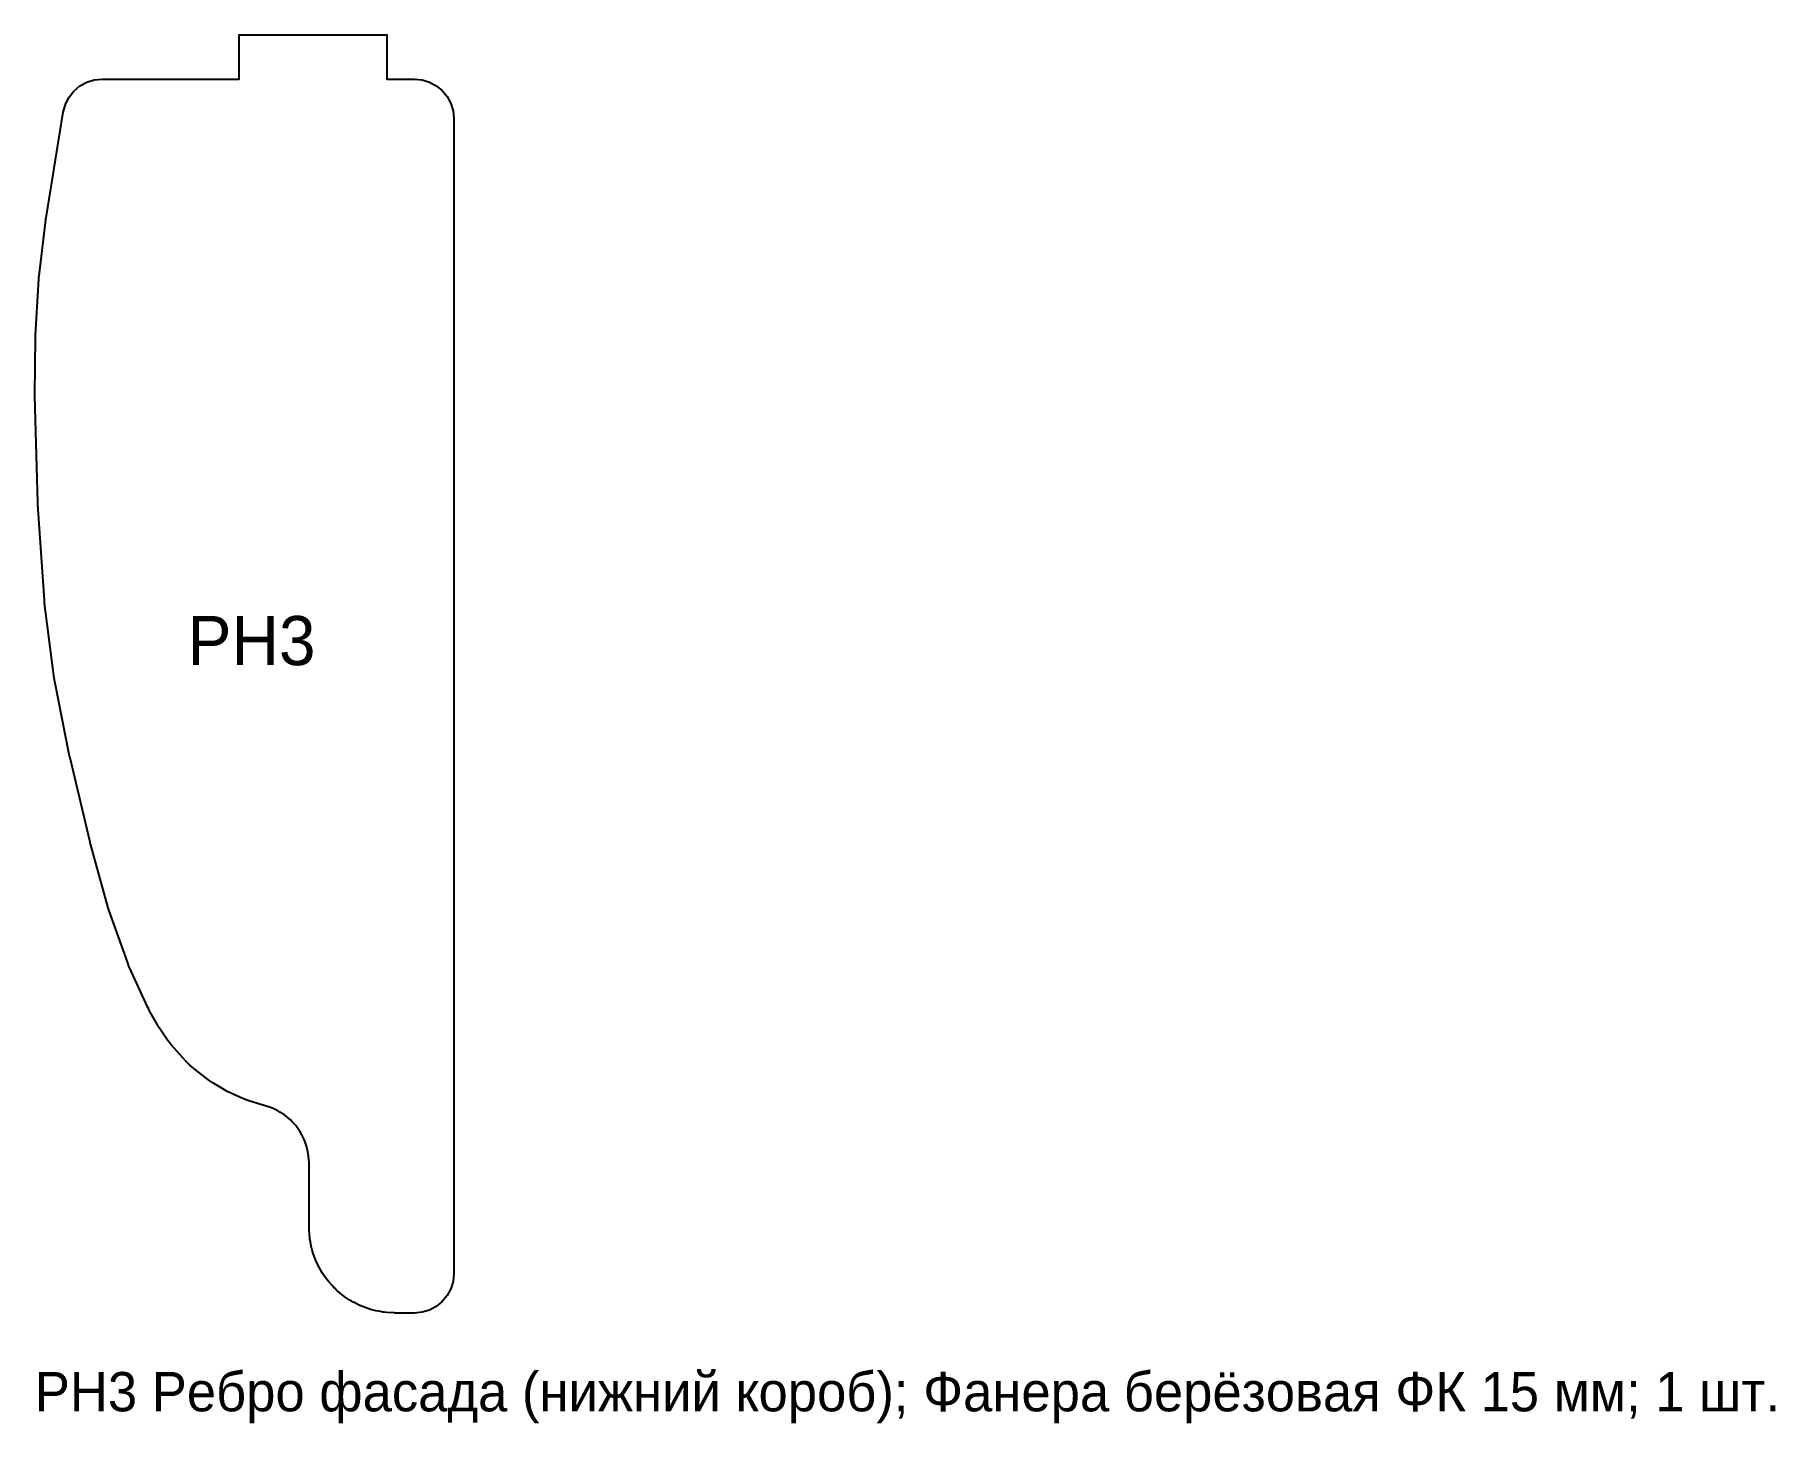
# Model space of a CAD drawing. Header units: millimetres. Extents: x 0 to 354, y -22 to 260.
import ezdxf
from ezdxf.enums import TextEntityAlignment as Align

# ---------------------------------------------------------------- set-up
doc = ezdxf.new("R2010")
doc.units = ezdxf.units.MM
doc.layers.add('CUT_OUT', color=7, linetype='Continuous')
doc.layers.add('TEXT', color=8, linetype='Continuous')

msp = doc.modelspace()

# ---------------------------------------------------------------- linework, layer by layer
at = {"layer": 'CUT_OUT'}
msp.add_lwpolyline([(6.22, 245.84), (6.94, 247.28), (7.93, 248.54), (9.16, 249.59), (10.57, 250.36), (12.1, 250.84), (13.7, 251), (41.58, 251), (41.58, 260), (71.58, 260), (71.58, 251), (77.21, 251), (78.77, 250.85), (80.27, 250.39), (81.66, 249.65), (82.87, 248.66), (83.87, 247.44), (84.6, 246.06), (85.06, 244.56), (85.21, 243), (85.21, 8), (85.06, 6.44), (84.6, 4.94), (83.87, 3.56), (82.87, 2.34), (81.66, 1.35), (80.27, 0.61), (78.77, 0.15), (77.21, 0), (73.54, 0), (73.28, 0), (73.15, 0.01), (72.89, 0.02), (71.59, 0.11), (71.07, 0.16), (70.81, 0.19), (70.3, 0.28), (69.34, 0.47), (68.83, 0.59), (68.58, 0.65), (68.08, 0.8), (67.16, 1.12), (66.67, 1.3), (66.43, 1.4), (65.95, 1.62), (65.08, 2.05), (64.62, 2.29), (64.4, 2.42), (63.95, 2.7), (63.14, 3.24), (62.72, 3.54), (62.51, 3.7), (62.11, 4.03), (61.38, 4.68), (60.99, 5.03), (60.81, 5.22), (60.45, 5.6), (59.81, 6.33), (59.48, 6.73), (59.32, 6.94), (59.02, 7.37), (58.48, 8.17), (58.2, 8.62), (58.07, 8.84), (57.82, 9.31), (57.39, 10.18), (57.18, 10.65), (57.08, 10.89), (56.89, 11.38), (56.58, 12.3), (56.43, 12.8), (56.36, 13.06), (56.24, 13.57), (56.05, 14.52), (55.97, 15.04), (55.93, 15.29), (55.88, 15.81), (55.8, 17.11), (55.78, 17.37), (55.78, 17.5), (55.78, 17.76), (55.78, 30.42), (55.77, 30.68), (55.69, 31.87), (55.62, 32.39), (55.41, 33.43), (55.27, 33.94), (54.93, 34.94), (54.72, 35.43), (54.25, 36.38), (53.98, 36.83), (53.39, 37.71), (53.07, 38.12), (52.36, 38.91), (51.98, 39.28), (51.18, 39.97), (50.76, 40.29), (49.87, 40.87), (49.41, 41.13), (48.46, 41.58), (47.97, 41.78), (46.83, 42.15), (46.45, 42.26), (46.45, 42.26), (46.18, 42.33), (43.53, 43.17), (43.1, 43.32), (42.88, 43.4), (42.46, 43.57), (39.87, 44.73), (39.48, 44.92), (39.29, 45.01), (38.91, 45.22), (36.56, 46.59), (36.09, 46.88), (35.87, 47.04), (35.42, 47.36), (32.01, 50.03), (31.47, 50.49), (31.22, 50.73), (30.72, 51.24), (27.82, 54.49), (27.48, 54.89), (27.31, 55.1), (27, 55.53), (25.38, 57.93), (25.2, 58.19), (25.12, 58.33), (24.95, 58.61), (23.4, 61.33), (23.24, 61.64), (23.16, 61.8), (23, 62.12), (19.22, 70.4), (19.09, 70.72), (19.02, 70.89), (18.9, 71.21), (15.15, 81.78), (15.06, 82.04), (15.02, 82.18), (14.94, 82.44), (11.33, 95.41), (11.29, 95.56), (11.27, 95.64), (11.23, 95.79), (7.16, 112.95), (7.13, 113.09), (7.12, 113.16), (7.09, 113.3), (4.06, 128.48), (4.01, 128.75), (3.99, 128.89), (3.95, 129.16), (2, 144.4), (1.97, 144.64), (1.96, 144.75), (1.94, 144.99), (0.61, 164.46), (0.6, 164.62), (0.6, 164.7), (0.59, 164.86), (0, 186.47), (0, 186.62), (0, 186.7), (0, 186.86), (0.13, 198.43), (0.14, 198.62), (0.14, 198.72), (0.15, 198.9), (0.82, 210.35), (0.84, 210.59), (0.85, 210.71), (0.88, 210.95), (2.23, 222.35), (2.26, 222.52), (2.27, 222.61), (2.29, 222.78), (5.8, 244.29), (6.22, 245.84)], close=True, dxfattribs=at)

# ---------------------------------------------------------------- texts
at = {"layer": 'TEXT'}
msp.add_text('РН3', height=10, dxfattribs=at).set_placement((44.09, 136.78), align=Align.MIDDLE_CENTER)
msp.add_text('РН3 Ребро фасада (нижний короб); Фанера берёзовая ФК 15 мм; 1 шт.', height=8, dxfattribs=at).set_placement((0, -20))

doc.saveas('drawing.dxf')
